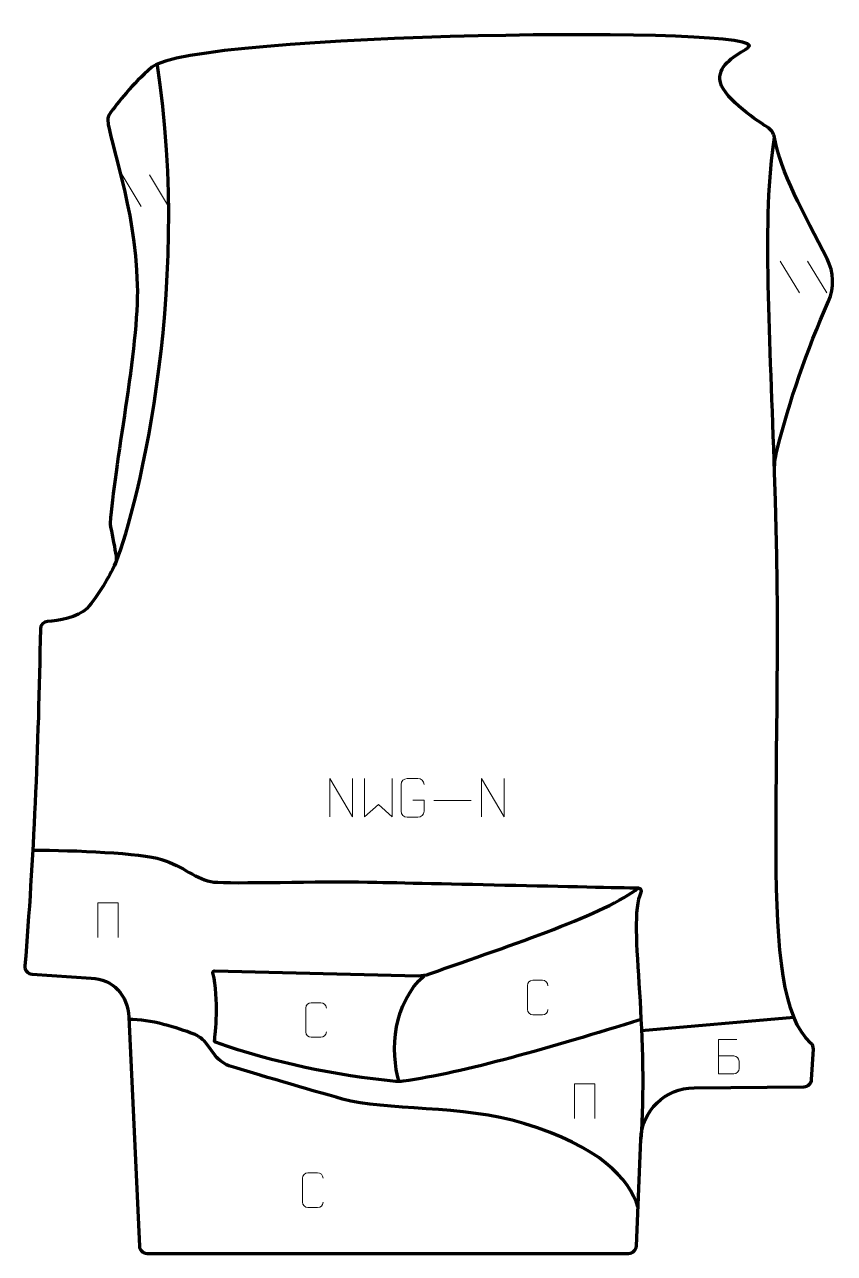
# Model space of a CAD drawing. Header units: millimetres. Extents: x -261 to 262, y -413 to 382.
import ezdxf

# ---------------------------------------------------------------- set-up
doc = ezdxf.new("R2010")
doc.units = ezdxf.units.MM
doc.header["$MEASUREMENT"] = 0
for name, color, linetype in [('layer 1', 7, 'Continuous'), ('layer 2', 7, 'Continuous'), ('layer 3', 7, 'Continuous')]:
    doc.layers.add(name, color=color, linetype=linetype)

msp = doc.modelspace()

# ---------------------------------------------------------------- linework, layer by layer
at = {"layer": 'layer 1', "color": 250, "lineweight": 9}
for points in [[(-198.2294, 284.5925), (-198.2294, 284.5925), (-185.8651, 264.0482), (-185.8651, 264.0482)], [(-180.4995, 284.5925), (-180.4995, 284.5925), (-168.1352, 264.0482), (-168.1352, 264.0482)], [(227.14, 228.6349), (227.14, 228.6349), (239.5043, 208.0906), (239.5043, 208.0906)], [(244.8699, 228.6349), (244.8699, 228.6349), (257.2342, 208.0906), (257.2342, 208.0906)], [(3.3845, -120.0532), (3.3845, -120.0532), (27.3625, -120.0532), (27.3625, -120.0532)]]:
    msp.add_open_spline(points, degree=3, dxfattribs=at)
for points, knots in [([(-63.8226, -130.7398), (-63.8226, -130.7398), (-63.8226, -105.7863), (-63.8226, -105.7863), (-63.8226, -105.7863), (-63.8226, -105.7863), (-49.1678, -130.7398), (-49.1678, -130.7398), (-49.1678, -130.7398), (-49.1678, -130.7398), (-49.1678, -105.7863), (-49.1678, -105.7863)], [0, 0, 0, 0, 0.25, 0.25, 0.25, 0.25, 0.5, 0.5, 0.5, 0.5, 1, 1, 1, 1]), ([(-41.4182, -105.7876), (-41.4182, -105.7876), (-41.4182, -130.7456), (-41.4182, -130.7456), (-41.4182, -130.7456), (-41.4182, -130.7456), (-32.5755, -122.6809), (-32.5755, -122.6809), (-32.5755, -122.6809), (-32.5755, -122.6809), (-23.7331, -130.745), (-23.7331, -130.745), (-23.7331, -130.745), (-23.7331, -130.745), (-23.7331, -105.7876), (-23.7331, -105.7876)], [0, 0, 0, 0, 0.2, 0.2, 0.2, 0.2, 0.4, 0.4, 0.4, 0.4, 0.6, 0.6, 0.6, 0.6, 1, 1, 1, 1]), ([(-10.1948, -119.9038), (-10.1948, -119.9038), (-3.0267, -119.9038), (-3.0267, -119.9038), (-3.0267, -119.9038), (-3.0267, -119.9038), (-3.0267, -127.0719), (-3.0267, -127.0719), (-3.0267, -127.0719), (-3.1664, -129.3953), (-4.8436, -130.8749), (-6.9914, -130.8857), (-6.9914, -130.8857), (-9.3232, -130.8853), (-11.6552, -130.8853), (-13.9867, -130.8857), (-13.9867, -130.8857), (-15.9116, -130.9911), (-17.8838, -129.1066), (-17.8726, -127.0893), (-17.8726, -127.0893), (-17.8722, -121.3192), (-17.8722, -115.5495), (-17.8726, -109.7802), (-17.8726, -109.7802), (-17.8684, -107.6421), (-16.1216, -105.9229), (-13.9693, -105.9363), (-13.9693, -105.9363), (-11.6436, -105.9363), (-9.3175, -105.9363), (-6.9914, -105.9363), (-6.9914, -105.9363), (-5.0447, -105.9009), (-3.0533, -107.3924), (-3.0267, -109.8301)], [0, 0, 0, 0, 0.1, 0.1, 0.1, 0.1, 0.2, 0.2, 0.2, 0.2, 0.3, 0.3, 0.3, 0.3, 0.4, 0.4, 0.4, 0.4, 0.5, 0.5, 0.5, 0.5, 0.6, 0.6, 0.6, 0.6, 0.7, 0.7, 0.7, 0.7, 0.8, 0.8, 0.8, 0.8, 1, 1, 1, 1]), ([(34.1774, -130.7398), (34.1774, -130.7398), (34.1774, -105.7863), (34.1774, -105.7863), (34.1774, -105.7863), (34.1774, -105.7863), (48.8322, -130.7398), (48.8322, -130.7398), (48.8322, -130.7398), (48.8322, -130.7398), (48.8322, -105.7863), (48.8322, -105.7863)], [0, 0, 0, 0, 0.25, 0.25, 0.25, 0.25, 0.5, 0.5, 0.5, 0.5, 1, 1, 1, 1]), ([(-213.7817, -208.6532), (-213.7817, -208.6532), (-213.7817, -186.3029), (-213.7817, -186.3029), (-213.7817, -186.3029), (-213.7817, -186.3029), (-200.6634, -186.3029), (-200.6634, -186.3029), (-200.6634, -186.3029), (-200.6634, -186.3029), (-200.6634, -208.6532), (-200.6634, -208.6532)], [0, 0, 0, 0, 0.25, 0.25, 0.25, 0.25, 0.5, 0.5, 0.5, 0.5, 1, 1, 1, 1]), ([(77.008, -255.299), (76.8828, -257.38), (75.3806, -258.7052), (73.4569, -258.7149), (73.4569, -258.7149), (71.3683, -258.7146), (69.2797, -258.7146), (67.1914, -258.7149), (67.1914, -258.7149), (65.4672, -258.8093), (63.7008, -257.1214), (63.7108, -255.3146), (63.7108, -255.3146), (63.7112, -250.1464), (63.7112, -244.9787), (63.7108, -239.8113), (63.7108, -239.8113), (63.7146, -237.8962), (65.2791, -236.3563), (67.207, -236.3684), (67.207, -236.3684), (69.29, -236.3684), (71.3735, -236.3684), (73.4569, -236.3684), (73.4569, -236.3684), (75.2004, -236.3366), (76.9841, -237.6725), (77.008, -239.8559)], [0, 0, 0, 0, 0.125, 0.125, 0.125, 0.125, 0.25, 0.25, 0.25, 0.25, 0.375, 0.375, 0.375, 0.375, 0.5, 0.5, 0.5, 0.5, 0.625, 0.625, 0.625, 0.625, 0.75, 0.75, 0.75, 0.75, 1, 1, 1, 1]), ([(-66.1655, -269.7921), (-66.2907, -271.8731), (-67.7929, -273.1983), (-69.7166, -273.208), (-69.7166, -273.208), (-71.8052, -273.2077), (-73.8938, -273.2077), (-75.9821, -273.208), (-75.9821, -273.208), (-77.7063, -273.3024), (-79.4727, -271.6145), (-79.4627, -269.8077), (-79.4627, -269.8077), (-79.4623, -264.6395), (-79.4623, -259.4718), (-79.4627, -254.3044), (-79.4627, -254.3044), (-79.4589, -252.3893), (-77.8944, -250.8494), (-75.9665, -250.8615), (-75.9665, -250.8615), (-73.8835, -250.8615), (-71.8, -250.8615), (-69.7166, -250.8615), (-69.7166, -250.8615), (-67.9731, -250.8297), (-66.1894, -252.1656), (-66.1655, -254.349)], [0, 0, 0, 0, 0.125, 0.125, 0.125, 0.125, 0.25, 0.25, 0.25, 0.25, 0.375, 0.375, 0.375, 0.375, 0.5, 0.5, 0.5, 0.5, 0.625, 0.625, 0.625, 0.625, 0.75, 0.75, 0.75, 0.75, 1, 1, 1, 1]), ([(187.2829, -285.3197), (190.5419, -285.3193), (193.8012, -285.3193), (197.0609, -285.3197), (197.0609, -285.3197), (198.8303, -285.3352), (200.5532, -286.8902), (200.5532, -288.726), (200.5532, -288.726), (200.5528, -289.7368), (200.5528, -292.4681), (200.5532, -293.4792), (200.5532, -293.4792), (200.569, -295.1433), (199.1877, -296.9471), (197.1084, -296.9319), (197.1084, -296.9319), (193.8484, -296.9316), (190.5887, -296.9316), (187.3293, -296.9319), (187.3293, -296.9319), (187.3293, -289.4815), (187.3293, -282.0314), (187.3293, -274.5816), (187.3293, -274.5816), (189.4554, -274.5816), (196.9271, -274.5816), (199.0535, -274.5816)], [0, 0, 0, 0, 0.125, 0.125, 0.125, 0.125, 0.25, 0.25, 0.25, 0.25, 0.375, 0.375, 0.375, 0.375, 0.5, 0.5, 0.5, 0.5, 0.625, 0.625, 0.625, 0.625, 0.75, 0.75, 0.75, 0.75, 1, 1, 1, 1]), ([(94.1934, -325.6616), (94.1934, -325.6616), (94.1934, -303.3113), (94.1934, -303.3113), (94.1934, -303.3113), (94.1934, -303.3113), (107.3117, -303.3113), (107.3117, -303.3113), (107.3117, -303.3113), (107.3117, -303.3113), (107.3117, -325.6616), (107.3117, -325.6616)], [0, 0, 0, 0, 0.25, 0.25, 0.25, 0.25, 0.5, 0.5, 0.5, 0.5, 1, 1, 1, 1]), ([(-68.2822, -379.8588), (-68.4074, -381.9398), (-69.9096, -383.265), (-71.8333, -383.2747), (-71.8333, -383.2747), (-73.9219, -383.2744), (-76.0105, -383.2744), (-78.0988, -383.2747), (-78.0988, -383.2747), (-79.823, -383.3691), (-81.5894, -381.6812), (-81.5794, -379.8744), (-81.5794, -379.8744), (-81.579, -374.7062), (-81.579, -369.5385), (-81.5794, -364.3711), (-81.5794, -364.3711), (-81.5756, -362.456), (-80.0111, -360.9161), (-78.0832, -360.9282), (-78.0832, -360.9282), (-76.0002, -360.9282), (-73.9167, -360.9282), (-71.8333, -360.9282), (-71.8333, -360.9282), (-70.0898, -360.8964), (-68.3061, -362.2323), (-68.2822, -364.4157)], [0, 0, 0, 0, 0.125, 0.125, 0.125, 0.125, 0.25, 0.25, 0.25, 0.25, 0.375, 0.375, 0.375, 0.375, 0.5, 0.5, 0.5, 0.5, 0.625, 0.625, 0.625, 0.625, 0.75, 0.75, 0.75, 0.75, 1, 1, 1, 1])]:
    msp.add_open_spline(points, degree=3, knots=knots, dxfattribs=at)
at = {"layer": 'layer 2', "color": 230, "lineweight": 200}
msp.add_open_spline([(206.1713, 366.569), (198.6377, 361.715), (187.5834, 356.1583), (188.1588, 346.2719), (188.1588, 346.2719), (188.7864, 335.4807), (209.9297, 320.9946), (218.8815, 315.3287), (218.8815, 315.3287), (221.2673, 313.8184), (222.9374, 311.3912), (223.4203, 308.6157), (223.4203, 308.6157), (227.1548, 287.1537), (242.5081, 259.0518), (257.402, 230.2689), (257.402, 230.2689), (261.8456, 221.6806), (262.1535, 211.5601), (258.2716, 202.7058), (258.2716, 202.7058), (244.2455, 170.7105), (233.139, 138.4282), (224.9334, 105.8602), (224.9334, 105.8602), (223.7886, 101.316), (223.3169, 96.6265), (223.4951, 91.9441), (223.4951, 91.9441), (230.975, -104.5754), (210.7771, -245.2085), (246.9301, -276.9328), (246.9301, -276.9328), (248.0689, -277.9322), (248.6584, -279.4152), (248.5691, -280.9251), (248.5691, -280.9251), (248.5691, -280.9251), (247.4028, -300.5353), (247.4028, -300.5353), (247.4028, -300.5353), (247.2469, -303.1508), (245.0858, -305.1997), (242.4573, -305.2237), (242.4573, -305.2237), (242.4573, -305.2237), (171.5076, -305.8738), (171.5076, -305.8738), (171.5076, -305.8738), (152.9314, -306.0442), (137.7525, -320.7022), (136.9943, -339.2022), (136.9943, -339.2022), (136.9943, -339.2022), (134.1679, -408.2196), (134.1679, -408.2196), (134.1679, -408.2196), (134.0585, -410.8909), (131.8544, -412.9998), (129.1718, -412.9998), (129.1718, -412.9998), (129.1718, -412.9998), (-181.9908, -412.9998), (-181.9908, -412.9998), (-181.9908, -412.9998), (-184.662, -412.9998), (-186.8616, -410.9067), (-186.9854, -408.2471), (-186.9854, -408.2471), (-186.9854, -408.2471), (-193.8645, -260.2369), (-193.8645, -260.2369), (-193.8645, -260.2369), (-194.5264, -245.9952), (-203.9699, -235.6006), (-218.2595, -234.9586), (-218.2595, -234.9586), (-218.2595, -234.9586), (-256.3066, -232.4485), (-256.3066, -232.4485), (-256.3066, -232.4485), (-259.0907, -232.2651), (-261.1823, -229.8475), (-260.9594, -227.0757), (-260.9594, -227.0757), (-255.4955, -159.1202), (-252.2355, -86.3837), (-250.9856, -9.2856), (-250.9856, -9.2856), (-250.9436, -6.7064), (-248.9381, -4.5774), (-246.3568, -4.3939), (-246.3568, -4.3939), (-239.5517, -3.9106), (-226.8659, -2.1355), (-220.6309, 4.3614), (-220.6309, 4.3614), (-213.8868, 11.3884), (-206.1994, 25.7027), (-203.0124, 31.931), (-203.0124, 31.931), (-202.0254, 33.8607), (-201.6973, 36.0542), (-202.0762, 38.1868), (-202.0762, 38.1868), (-202.8512, 42.5482), (-204.2927, 50.4691), (-205.6173, 56.7073), (-205.6173, 56.7073), (-205.8008, 57.5712), (-205.8682, 58.4496), (-205.8181, 59.3309), (-205.8181, 59.3309), (-203.8464, 93.8551), (-187.1784, 173.2696), (-188.358, 213.2404), (-188.358, 213.2404), (-189.8972, 265.4032), (-206.4393, 305.1687), (-207.4416, 320.2499), (-207.4416, 320.2499), (-207.516, 321.3657), (-207.1936, 322.4709), (-206.5501, 323.3868), (-206.5501, 323.3868), (-200.6375, 331.7995), (-191.9936, 342.7327), (-178.965, 354.0879), (-178.965, 354.0879), (-153.3867, 376.381), (229.6154, 381.6741), (206.1713, 366.569)], degree=3, knots=[0, 0, 0, 0, 0.02941176, 0.02941176, 0.02941176, 0.02941176, 0.05882353, 0.05882353, 0.05882353, 0.05882353, 0.08823529, 0.08823529, 0.08823529, 0.08823529, 0.11764706, 0.11764706, 0.11764706, 0.11764706, 0.14705882, 0.14705882, 0.14705882, 0.14705882, 0.17647059, 0.17647059, 0.17647059, 0.17647059, 0.20588235, 0.20588235, 0.20588235, 0.20588235, 0.23529412, 0.23529412, 0.23529412, 0.23529412, 0.26470588, 0.26470588, 0.26470588, 0.26470588, 0.29411765, 0.29411765, 0.29411765, 0.29411765, 0.32352941, 0.32352941, 0.32352941, 0.32352941, 0.35294118, 0.35294118, 0.35294118, 0.35294118, 0.38235294, 0.38235294, 0.38235294, 0.38235294, 0.41176471, 0.41176471, 0.41176471, 0.41176471, 0.44117647, 0.44117647, 0.44117647, 0.44117647, 0.47058824, 0.47058824, 0.47058824, 0.47058824, 0.5, 0.5, 0.5, 0.5, 0.52941176, 0.52941176, 0.52941176, 0.52941176, 0.55882353, 0.55882353, 0.55882353, 0.55882353, 0.58823529, 0.58823529, 0.58823529, 0.58823529, 0.61764706, 0.61764706, 0.61764706, 0.61764706, 0.64705882, 0.64705882, 0.64705882, 0.64705882, 0.67647059, 0.67647059, 0.67647059, 0.67647059, 0.70588235, 0.70588235, 0.70588235, 0.70588235, 0.73529412, 0.73529412, 0.73529412, 0.73529412, 0.76470588, 0.76470588, 0.76470588, 0.76470588, 0.79411765, 0.79411765, 0.79411765, 0.79411765, 0.82352941, 0.82352941, 0.82352941, 0.82352941, 0.85294118, 0.85294118, 0.85294118, 0.85294118, 0.88235294, 0.88235294, 0.88235294, 0.88235294, 0.91176471, 0.91176471, 0.91176471, 0.91176471, 0.94117647, 0.94117647, 0.94117647, 0.94117647, 1, 1, 1, 1], dxfattribs=at)
at = {"layer": 'layer 3', "color": 142, "lineweight": 200}
for points in [[(-203.0125, 31.9311), (-191.1472, 58.164), (-151.6541, 205.7239), (-175.584, 356.9572)], [(223.4952, 91.9442), (220.83, 176.8962), (215.2536, 258.6507), (223.4204, 308.6157)], [(-19.0252, -302.0172), (-25.3999, -281.8965), (-22.6112, -250.4207), (-3.0391, -233.4874)], [(235.9754, -260.3382), (235.9754, -260.3382), (137.4922, -269.013), (137.4922, -269.013)]]:
    msp.add_open_spline(points, degree=3, dxfattribs=at)
for points, knots in [([(-255.9262, -152.1944), (-228.799, -152.2076), (-186.3659, -154.0004), (-172.6199, -158.184), (-172.6199, -158.184), (-158.8742, -162.3676), (-149.9095, -171.6312), (-138.8531, -172.826), (-138.8531, -172.826), (-127.7966, -174.0216), (-68.9286, -172.2288), (-39.6438, -172.826), (-39.6438, -172.826), (-12.8494, -173.3732), (112.259, -176.1713), (135.4023, -176.6434), (135.4023, -176.6434), (136.8547, -176.6731), (137.8104, -178.202), (137.1648, -179.5027), (137.1648, -179.5027), (132.1454, -189.6161), (134.3016, -213.369), (136.2056, -244.2491), (136.2056, -244.2491), (138.0277, -273.8013), (139.3647, -310.6432), (136.9944, -339.2023)], [0, 0, 0, 0, 0.125, 0.125, 0.125, 0.125, 0.25, 0.25, 0.25, 0.25, 0.375, 0.375, 0.375, 0.375, 0.5, 0.5, 0.5, 0.5, 0.625, 0.625, 0.625, 0.625, 0.75, 0.75, 0.75, 0.75, 1, 1, 1, 1]), ([(137.1673, -261.7355), (78.5353, -279.9909), (23.1852, -296.0476), (-16.6177, -301.6864), (-16.6177, -301.6864), (-18.1911, -301.9094), (-19.7832, -301.9478), (-21.3647, -301.793), (-21.3647, -301.793), (-60.4322, -297.9593), (-99.254, -289.8758), (-137.7805, -276.489), (-137.7805, -276.489), (-138.2282, -276.3334), (-138.5066, -275.8861), (-138.4462, -275.4162), (-138.4462, -275.4162), (-137.8768, -270.9977), (-135.4039, -249.2027), (-139.4421, -231.5525), (-139.4421, -231.5525), (-139.5878, -230.9165), (-139.0872, -230.3153), (-138.4349, -230.3305), (-138.4349, -230.3305), (-138.4349, -230.3305), (-6.7152, -233.4018), (-6.7152, -233.4018), (-6.7152, -233.4018), (-4.2846, -233.4582), (-1.8659, -233.0705), (0.4261, -232.2598), (0.4261, -232.2598), (55.0142, -212.9534), (114.8523, -193.2264), (135.4024, -176.6434)], [0, 0, 0, 0, 0.1, 0.1, 0.1, 0.1, 0.2, 0.2, 0.2, 0.2, 0.3, 0.3, 0.3, 0.3, 0.4, 0.4, 0.4, 0.4, 0.5, 0.5, 0.5, 0.5, 0.6, 0.6, 0.6, 0.6, 0.7, 0.7, 0.7, 0.7, 0.8, 0.8, 0.8, 0.8, 1, 1, 1, 1]), ([(135.2057, -382.8839), (129.5895, -364.5708), (110.1278, -343.6268), (61.4578, -328.9156), (61.4578, -328.9156), (21.9136, -316.9624), (-28.1893, -320.7435), (-55.6809, -313.1736), (-55.6809, -313.1736), (-77.244, -307.2353), (-113.1498, -296.5158), (-127.6324, -292.1685), (-127.6324, -292.1685), (-131.7507, -290.9324), (-135.3585, -288.4022), (-137.925, -284.9524), (-137.925, -284.9524), (-137.925, -284.9524), (-143.3116, -277.7135), (-143.3116, -277.7135), (-143.3116, -277.7135), (-145.606, -274.6299), (-148.7373, -272.2705), (-152.3374, -270.9247), (-152.3374, -270.9247), (-161.5502, -267.4802), (-180.1994, -261.272), (-193.7937, -261.763)], [0, 0, 0, 0, 0.125, 0.125, 0.125, 0.125, 0.25, 0.25, 0.25, 0.25, 0.375, 0.375, 0.375, 0.375, 0.5, 0.5, 0.5, 0.5, 0.625, 0.625, 0.625, 0.625, 0.75, 0.75, 0.75, 0.75, 1, 1, 1, 1])]:
    msp.add_open_spline(points, degree=3, knots=knots, dxfattribs=at)

doc.saveas('drawing.dxf')
